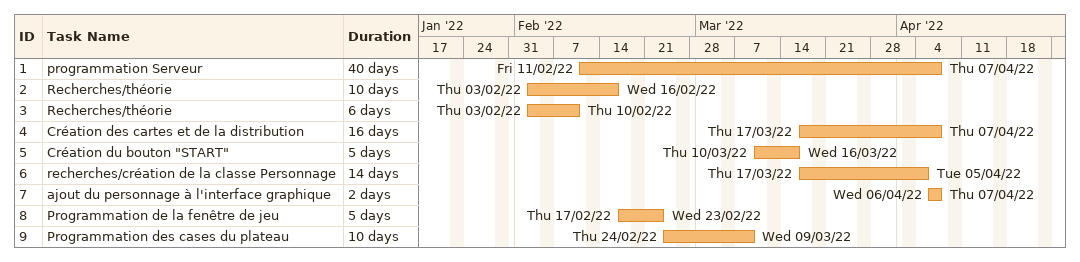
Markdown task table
| ID | Task | Duration | Start | Finish |
|---|---|---|---|---|
| 1 | programmation Serveur | 40d | 2022-02-11 | 2022-04-07 |
| 2 | Recherches/théorie | 10d | 2022-02-03 | 2022-02-16 |
| 3 | Recherches/théorie | 6d | 2022-02-03 | 2022-02-10 |
| 4 | Création des cartes et de la distribution | 16d | 2022-03-17 | 2022-04-07 |
| 5 | Création du bouton "START" | 5d | 2022-03-10 | 2022-03-16 |
| 6 | recherches/création de la classe Personnage | 14d | 2022-03-17 | 2022-04-05 |
| 7 | ajout du personnage à l'interface graphique | 2d | 2022-04-06 | 2022-04-07 |
| 8 | Programmation de la fenêtre de jeu | 5d | 2022-02-17 | 2022-02-23 |
| 9 | Programmation des cases du plateau | 10d | 2022-02-24 | 2022-03-09 |
